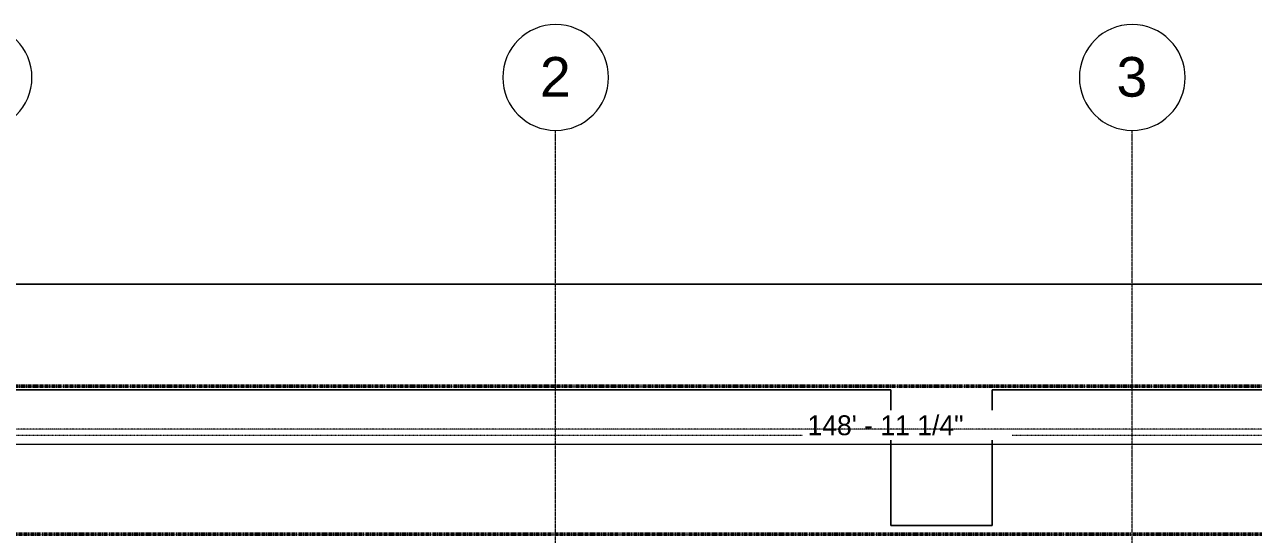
# Model space of a CAD drawing. Header units: inches. Extents: x -4294 to -464, y 9706 to 12475.
# Drawn here: x -3456 to -2759, y 12185 to 12474 of the extents above; entities that cross this region are included whole.
import ezdxf

# ---------------------------------------------------------------- set-up
doc = ezdxf.new("R2010")
doc.units = ezdxf.units.IN
doc.header["$MEASUREMENT"] = 0
for name, pattern in [('Aligning Line 1_8_', [0.25, 0.125, -0.125]), ('Dash Dot 3_16_', [0.3125, 0.1875, -0.0625, 0, -0.0625]), ('Double Dash 3_8_', [1, 0.375, -0.125, 0.125, -0.125, 0.125, -0.125]), ('Grid Line 1_2_', [0.875, 0.5, -0.125, 0.125, -0.125])]:
    doc.linetypes.add(name, pattern=pattern)
for name, color, linetype, lineweight in [('0-1', 7, 'Continuous', 5), ('0-3', 147, 'Aligning Line 1_8_', 9), ('0-4', 165, 'Continuous', 5), ('A-ANNO-DIMS', 211, 'Continuous', 9), ('A-ANNO-DIMS-120', 211, 'Continuous', 9), ('A-ANNO-SYMB-1', 150, 'Dash Dot 3_16_', 9), ('C-PROP-LINE-1', 250, 'Double Dash 3_8_', 50), ('C-TOPO', 7, 'Continuous', 9), ('G-ANNO-SYMB-1', 147, 'Aligning Line 1_8_', 9), ('S-GRID-1', 1, 'Grid Line 1_2_', 9), ('S-GRID-IDEN', 1, 'Continuous', 9), ('S-GRID-IDEN-1', 147, 'Continuous', 9)]:
    doc.layers.add(name, color=color, linetype=linetype, lineweight=lineweight)
doc.styles.add('Arial', font='arial.ttf', dxfattribs={"height": 22.5})
doc.styles.add('Century Gothic', font='ufonts.com_century-gothic.ttf', dxfattribs={"height": 11.25})
doc.dimstyles.new('OD__1_8__Tol__', dxfattribs={"dimscale": 12, "dimtxt": 11.746893, "dimasz": 1.25, "dimexe": 0.9375, "dimexo": 0.625, "dimgap": 0.15625, "dimtad": 1, "dimdec": 3, "dimrnd": 0.125, "dimzin": 3, "dimdsep": 46, "dimlunit": 4, "dimtxsty": 'Century Gothic', "dimblk1": 'OBLIQUE', "dimblk2": 'OBLIQUE', "dimsah": 1, "dimcen": 0.09, "dimdle": 0.9375, "dimazin": 0, "dimtfac": 1, "dimtdec": 4, "dimtix": 1, "dimtmove": 0, "dimatfit": 3, "dimfxl": 1, "dimtvp": 1, "dimtfill": 1, "dimfrac": 2, "dimtolj": 1, "dimtzin": 0, "dimarcsym": 2})

# ---------------------------------------------------------------- blocks, each defined once
blk = doc.blocks.new('CTR - 1st Phase - Unit Layouts_rvt-1-FLOOR PLAN - 2ND FLOOR')
at = {"layer": 'G-ANNO-SYMB-1'}
blk.add_line((-1813.52, 12240.75), (-4009.53, 12240.75), dxfattribs=at)
blk = doc.blocks.new('CTR  - Topography_rvt-1-FLOOR PLAN - 2ND FLOOR')
at = {"layer": 'C-TOPO'}
for p, q in [((-3702.5, 12326.59), (-3440.11, 12326.59)), ((-3440.11, 12326.59), (-3702.5, 12326.59)), ((-3440.11, 12326.59), (-3409.85, 12326.59)), ((-3409.85, 12326.59), (-3440.11, 12326.59)), ((-3409.85, 12326.59), (-3383.09, 12326.59)), ((-3383.09, 12326.59), (-3409.85, 12326.59)), ((-3383.09, 12326.59), (-3353.66, 12326.59)), ((-3353.66, 12326.59), (-3383.09, 12326.59)), ((-3353.66, 12326.59), (-3315.29, 12326.59)), ((-3315.29, 12326.59), (-3353.66, 12326.59)), ((-3315.29, 12326.59), (-3289.23, 12326.59)), ((-3289.23, 12326.59), (-3315.29, 12326.59)), ((-3289.23, 12326.59), (-3245.43, 12326.59)), ((-3245.43, 12326.59), (-3289.23, 12326.59)), ((-3245.43, 12326.59), (-3201.97, 12326.59)), ((-3201.97, 12326.59), (-3245.43, 12326.59)), ((-3201.97, 12326.59), (-3062.53, 12326.59)), ((-3062.53, 12326.59), (-3201.97, 12326.59)), ((-3062.53, 12326.59), (-3008.54, 12326.59)), ((-3008.54, 12326.59), (-3062.53, 12326.59)), ((-3008.54, 12326.59), (-2921.96, 12326.59)), ((-2921.96, 12326.59), (-3008.54, 12326.59)), ((-2921.96, 12326.59), (-2809.28, 12326.59)), ((-2809.28, 12326.59), (-2921.96, 12326.59)), ((-2809.28, 12326.59), (-2642.52, 12326.59)), ((-2642.52, 12326.59), (-2809.28, 12326.59)), ((-3449.55, 12266.59), (-3508.92, 12266.59)), ((-3508.92, 12266.59), (-3449.55, 12266.59)), ((-3397.05, 12266.59), (-3449.55, 12266.59)), ((-3449.55, 12266.59), (-3397.05, 12266.59)), ((-3339.31, 12266.59), (-3397.05, 12266.59)), ((-3397.05, 12266.59), (-3339.31, 12266.59)), ((-3264.04, 12266.59), (-3339.31, 12266.59)), ((-3339.31, 12266.59), (-3264.04, 12266.59)), ((-3212.9, 12266.59), (-3264.04, 12266.59)), ((-3264.04, 12266.59), (-3212.9, 12266.59)), ((-3193.88, 12266.59), (-3212.9, 12266.59)), ((-3212.9, 12266.59), (-3193.88, 12266.59)), ((-3128.02, 12266.59), (-3193.88, 12266.59)), ((-3193.88, 12266.59), (-3128.02, 12266.59)), ((-3060.3, 12266.59), (-3128.02, 12266.59)), ((-3128.02, 12266.59), (-3060.3, 12266.59)), ((-2999.08, 12266.59), (-3060.3, 12266.59)), ((-3060.3, 12266.59), (-2999.08, 12266.59)), ((-2964.32, 12266.59), (-2999.08, 12266.59)), ((-2999.08, 12266.59), (-2964.32, 12266.59)), ((-2964.32, 12211.36), (-2964.32, 12266.59)), ((-2964.32, 12266.59), (-2964.32, 12211.36)), ((-2900.91, 12266.59), (-2906.72, 12266.59)), ((-2906.72, 12266.59), (-2906.72, 12219.66)), ((-2906.72, 12219.66), (-2906.72, 12266.59)), ((-2906.72, 12266.59), (-2900.91, 12266.59)), ((-2773.14, 12266.59), (-2900.91, 12266.59)), ((-2900.91, 12266.59), (-2773.14, 12266.59)), ((-2714.72, 12266.59), (-2773.14, 12266.59)), ((-2773.14, 12266.59), (-2714.72, 12266.59)), ((-2906.72, 12219.66), (-2906.72, 12192.55)), ((-2906.72, 12192.55), (-2906.72, 12219.66)), ((-2964.32, 12189.79), (-2964.32, 12211.36)), ((-2964.32, 12211.36), (-2964.32, 12189.79)), ((-2908.67, 12189.79), (-2964.32, 12189.79)), ((-2964.32, 12189.79), (-2908.67, 12189.79)), ((-2906.72, 12189.79), (-2908.67, 12189.79)), ((-2908.67, 12189.79), (-2906.72, 12189.79)), ((-2906.72, 12192.55), (-2906.72, 12189.79)), ((-2906.72, 12189.79), (-2906.72, 12192.55))]:
    blk.add_line(p, q, dxfattribs=at)
blk = doc.blocks.new('Family - ___-1878357-FLOOR PLAN - 2ND FLOOR')
at = {"layer": 'C-PROP-LINE-1'}
for p, q in [((-3989.61, 12268.69), (-629.56, 12268.69)), ((-3929.52, 12184.69), (-712.51, 12184.69))]:
    blk.add_line(p, q, dxfattribs=at)
blk = doc.blocks.new('Grid - Grid Head - Circle-50561-FLOOR PLAN - 2ND FLOOR')
at = {"layer": 'S-GRID-IDEN-1'}
for start, end in [(360, 180), (180, 360)]:
    blk.add_arc((0, 0), 0.25, start, end, dxfattribs=at)
blk = doc.blocks.new('CTR - 1st Phase - Shell_rvt-1-FLOOR PLAN - 2ND FLOOR')
at = {"layer": 'S-GRID-1'}
for p, q in [((-3154.32, 9836.18), (-3154.32, 12413.74)), ((-2827.32, 9836.18), (-2827.32, 12413.74))]:
    blk.add_line(p, q, dxfattribs=at)
at = {"layer": '0-3'}
blk.add_blockref('Family - ___-1878357-FLOOR PLAN - 2ND FLOOR', (0, 0), dxfattribs=at)
at = {"layer": '0-4', "xscale": 120, "yscale": 120, "zscale": 120}
for p in [(-3481.32, 12443.74), (-3154.32, 12443.74), (-2827.32, 12443.74)]:
    blk.add_blockref('Grid - Grid Head - Circle-50561-FLOOR PLAN - 2ND FLOOR', p, dxfattribs=at)
at = {"layer": 'S-GRID-IDEN', "char_height": 22.5, "width": 21.21, "attachment_point": 1, "style": 'Arial'}
for s, insert in [('2', (-3163.24, 12455.35)), ('3', (-2836.24, 12455.35))]:
    blk.add_mtext(s, dxfattribs=dict(at, insert=insert))
blk = doc.blocks.new('DIMBLOCK17-FLOOR PLAN - 2ND FLOOR')
at = {"layer": 'A-ANNO-DIMS-120'}
for p, q in [((-3857.97, 12121.65), (-3857.97, 12247.11)), ((-2070.67, 12121.65), (-2070.67, 12247.11)), ((-3869.22, 12235.86), (-2059.42, 12235.86)), ((-3857.97, 12235.86), (-3857.97, 12121.65)), ((-2070.67, 12235.86), (-2070.67, 12121.65))]:
    blk.add_line(p, q, dxfattribs=at)
at = {"layer": 'A-ANNO-DIMS-120', "lineweight": 50}
for p, q in [((-3857.97, 12235.86), (-3850.47, 12243.36)), ((-2070.67, 12235.86), (-2063.17, 12243.36)), ((-3857.97, 12235.86), (-3865.47, 12228.36)), ((-2070.67, 12235.86), (-2078.17, 12228.36))]:
    blk.add_line(p, q, dxfattribs=at)
at = {"layer": 'A-ANNO-DIMS-120', "color": 0, "insert": (-3011.5, 12252.15), "char_height": 11.25, "width": 113.2177, "attachment_point": 1, "line_spacing_factor": 0.984502, "style": 'Century Gothic', "bg_fill": 3, "box_fill_scale": 1.25, "bg_fill_color": 256, "bg_fill_true_color": 13158600, "bg_fill_transparency": 0}
blk.add_mtext('148\' - 11 1/4"', dxfattribs=at)
blk = doc.blocks.new('_Oblique')
at = {"color": 0, "linetype": 'ByBlock', "lineweight": -2}
blk.add_line((-0.5, -0.5), (0.5, 0.5), dxfattribs=at)

msp = doc.modelspace()

# ---------------------------------------------------------------- block references
at = {"layer": '0-1'}
for name in ['CTR - 1st Phase - Shell_rvt-1-FLOOR PLAN - 2ND FLOOR', 'CTR  - Topography_rvt-1-FLOOR PLAN - 2ND FLOOR', 'CTR - 1st Phase - Unit Layouts_rvt-1-FLOOR PLAN - 2ND FLOOR']:
    msp.add_blockref(name, (0, 0), dxfattribs=at)

# ---------------------------------------------------------------- next in the draw order: dimensions: what is measured, and where the dimension line sits
at = {"layer": 'A-ANNO-DIMS'}
dim = msp.add_linear_dim(base=(-2070.6737, 12235.857), p1=(-3857.9737, 12114.1519), p2=(-2070.6737, 12114.1519), dimstyle='OD__1_8__Tol__', override={"dimpost": '<>', "dimfxl": 1787.3}, dxfattribs=at)
dim.commit()
dim.dimension.update_dxf_attribs({"geometry": 'DIMBLOCK17-FLOOR PLAN - 2ND FLOOR', "text_midpoint": (-2964.3237, 12244.2632)})

# ---------------------------------------------------------------- next in the draw order: linework, layer by layer
at = {"layer": 'A-ANNO-SYMB-1'}
msp.add_line((-2068.9044, 12244.2516), (-3993.0647, 12244.2516), dxfattribs=at)

doc.saveas('drawing.dxf')
